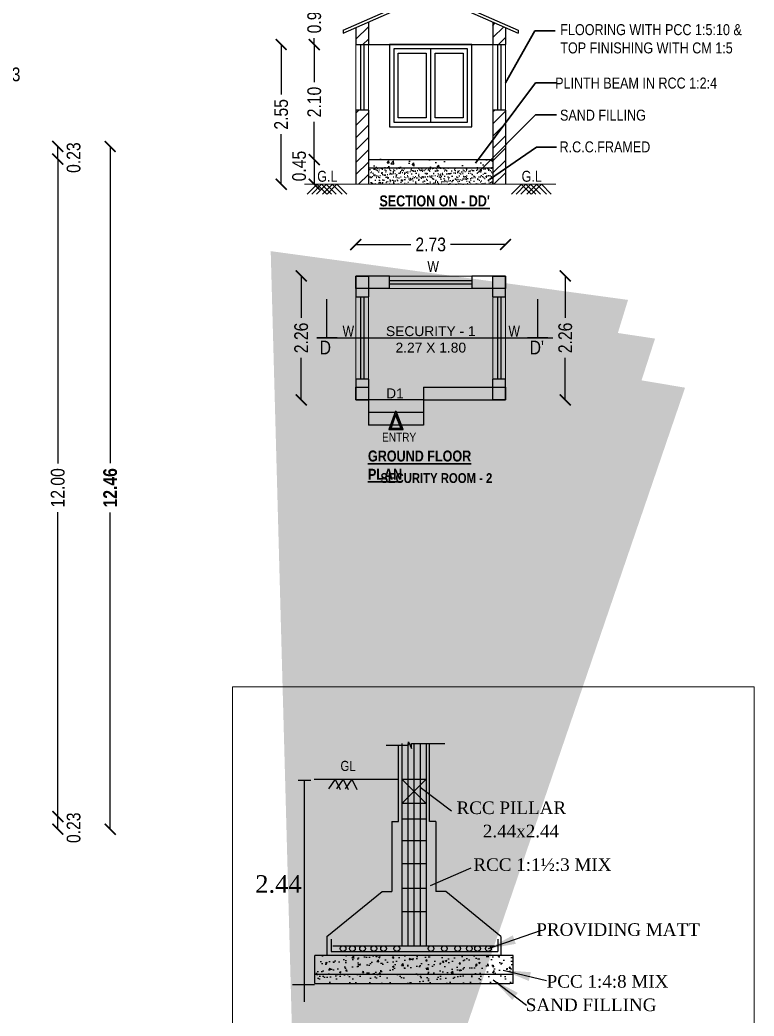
# Model space of a CAD drawing. Header units: metres. Extents: x -488 to 4759, y 38 to 2071.
# Drawn here: x 3030.14 to 3043.53, y 93.78 to 111.96 of the extents above; entities that cross this region are included whole.
import ezdxf
from ezdxf.lldxf.tags import DXFTag

# ---------------------------------------------------------------- set-up
doc = ezdxf.new("R2010")
doc.units = ezdxf.units.M
doc.header["$MEASUREMENT"] = 0
doc.linetypes.add('HIDDEN2', pattern=[0.1875, 0.125, -0.0625])
doc.layers.add('0 @ 1', color=7, linetype='Continuous')
doc.styles.add('1', font='times.ttf', dxfattribs={"height": 6})
doc.styles.add('2', font='swissc.ttf', dxfattribs={"height": 0.23})
doc.styles.add('CODE', font='swissc.ttf', dxfattribs={"height": 0.25})
doc.styles.add('sa1', font='', dxfattribs={"height": 72})
doc.styles.get("Standard").update_dxf_attribs({"font": 'arial.ttf', "height": 0.23})
doc.styles.add('SUBBU3', font='swissl.ttf', dxfattribs={"width": 0.8})
doc.styles.get('sa1').set_extended_font_data('Abadi MT Condensed Light')
tags = doc.linetypes.add('00$1$HIDDEN', pattern=[0.375, 0.25, -0.125]).pattern_tags.tags
tags[6:7] = [DXFTag(74, 4), DXFTag(75, 0), DXFTag(340, '0'), DXFTag(46, 1.0), DXFTag(50, 0.0), DXFTag(44, 0.0), DXFTag(45, 0.0)]
tags[4:5] = [DXFTag(74, 4), DXFTag(75, 0), DXFTag(340, '0'), DXFTag(46, 1.0), DXFTag(50, 0.0), DXFTag(44, 0.0), DXFTag(45, 0.0)]
doc.linetypes.add('ZIGZAG', pattern='A,0.0001,-0.2,[131,ltypeshp.shx,S=0.2,R=0,X=-0.2,Y=0],-0.4,[131,ltypeshp.shx,S=0.2,R=180,X=0.2,Y=0],-0.2', length=0.8001)
doc.dimstyles.new('OUTER', dxfattribs={"dimscale": 0, "dimtxt": 0.3, "dimasz": 0.18, "dimexe": 0.18, "dimexo": 0.0625, "dimgap": 0.09, "dimtad": 0, "dimzin": 0, "dimdsep": 46, "dimtxsty": 'CODE', "dimcen": 0.09, "dimse1": 1, "dimse2": 1, "dimclrd": 8, "dimclrt": 1, "dimadec": 0, "dimazin": 0, "dimtfac": 1, "dimtofl": 0, "dimtmove": 0, "dimatfit": 3, "dimfxl": 0, "dimtolj": 1, "dimtzin": 0, "dimarcsym": 0})
doc.dimstyles.get("Standard").update_dxf_attribs({"dimtxt": 1, "dimasz": 0.18, "dimexe": 0.18, "dimexo": 0.0625, "dimgap": 0.09, "dimtad": 0, "dimtih": 1, "dimtoh": 1, "dimdec": 4, "dimzin": 0, "dimdsep": 46, "dimtxsty": 'Standard', "dimcen": 0.09, "dimadec": 0, "dimazin": 0, "dimtfac": 1, "dimtdec": 4, "dimtofl": 0, "dimtmove": 0, "dimatfit": 3, "dimfxl": 0, "dimtolj": 1, "dimtzin": 0, "dimarcsym": 0})

# ---------------------------------------------------------------- blocks, each defined once
blk = doc.blocks.new('_ArchTick')
at = {"const_width": 0.15}
blk.add_lwpolyline([(-0.5, -0.5), (0.5, 0.5)], dxfattribs=at)
blk = doc.blocks.new('*D303')
at = {"color": 0, "lineweight": -2}
for p, q in [((3036.267, 107.862), (3037.268, 107.862)), ((3038.997, 107.862), (3037.996, 107.862))]:
    blk.add_line(p, q, dxfattribs=at)
at = {"layer": 'Defpoints', "color": 0, "lineweight": -2}
for p in [(3038.997, 107.862), (3036.267, 107.288), (3038.997, 107.288)]:
    blk.add_point(p, dxfattribs=at)
at = {"color": 0, "lineweight": -2, "xscale": 0.2, "yscale": 0.2, "zscale": 0.2, "rotation": 180}
blk.add_blockref('_ArchTick', (3036.267, 107.862), dxfattribs=at)
at = {"color": 0, "lineweight": -2, "xscale": 0.2, "yscale": 0.2, "zscale": 0.2}
blk.add_blockref('_ArchTick', (3038.997, 107.862), dxfattribs=at)
at = {"color": 0, "lineweight": -2, "insert": (3037.632, 107.862), "char_height": 0.25, "attachment_point": 5, "style": 'CODE'}
blk.add_mtext('\\A1;2.73', dxfattribs=at)
blk = doc.blocks.new('*D302')
at = {"color": 0, "lineweight": -2}
for p, q in [((3040.087, 107.288), (3040.087, 106.523)), ((3040.087, 105.028), (3040.087, 105.792))]:
    blk.add_line(p, q, dxfattribs=at)
at = {"layer": 'Defpoints', "color": 0, "lineweight": -2}
for p in [(3038.997, 107.288), (3038.997, 105.028), (3040.087, 105.028)]:
    blk.add_point(p, dxfattribs=at)
at = {"color": 0, "lineweight": -2, "xscale": 0.2, "yscale": 0.2, "zscale": 0.2}
for p, rotation in [((3040.087, 107.288), 90), ((3040.087, 105.028), 270)]:
    blk.add_blockref('_ArchTick', p, dxfattribs=dict(at, rotation=rotation))
at = {"color": 0, "lineweight": -2, "insert": (3040.087, 106.158), "char_height": 0.25, "attachment_point": 5, "rotation": 90, "style": 'CODE'}
blk.add_mtext('\\A1;2.26', dxfattribs=at)
blk = doc.blocks.new('*D301')
at = {"color": 0, "lineweight": -2}
for p, q in [((3035.272, 107.288), (3035.272, 106.523)), ((3035.272, 105.028), (3035.272, 105.792))]:
    blk.add_line(p, q, dxfattribs=at)
at = {"layer": 'Defpoints', "color": 0, "lineweight": -2}
for p in [(3036.267, 107.288), (3035.272, 105.028), (3036.267, 105.028)]:
    blk.add_point(p, dxfattribs=at)
at = {"color": 0, "lineweight": -2, "xscale": 0.2, "yscale": 0.2, "zscale": 0.2}
for p, rotation in [((3035.272, 107.288), 90), ((3035.272, 105.028), 270)]:
    blk.add_blockref('_ArchTick', p, dxfattribs=dict(at, rotation=rotation))
at = {"color": 0, "lineweight": -2, "insert": (3035.272, 106.158), "char_height": 0.25, "attachment_point": 5, "rotation": 90, "style": 'CODE'}
blk.add_mtext('\\A1;2.26', dxfattribs=at)
blk = doc.blocks.new('*D300')
at = {"color": 0, "lineweight": -2}
for p, q in [((3035.51, 112.478), (3035.51, 112.361)), ((3035.51, 111.513), (3035.51, 111.63))]:
    blk.add_line(p, q, dxfattribs=at)
at = {"layer": 'Defpoints', "color": 0, "lineweight": -2}
for p in [(3037.632, 112.478), (3035.51, 111.513), (3037.632, 111.513)]:
    blk.add_point(p, dxfattribs=at)
at = {"color": 0, "lineweight": -2, "xscale": 0.2, "yscale": 0.2, "zscale": 0.2}
for p, rotation in [((3035.51, 112.478), 90), ((3035.51, 111.513), 270)]:
    blk.add_blockref('_ArchTick', p, dxfattribs=dict(at, rotation=rotation))
at = {"color": 0, "lineweight": -2, "insert": (3035.51, 111.995), "char_height": 0.25, "attachment_point": 5, "rotation": 90, "style": 'CODE'}
blk.add_mtext('\\A1;0.96', dxfattribs=at)
blk = doc.blocks.new('*D299')
at = {"color": 0, "lineweight": -2}
for p, q in [((3035.51, 111.513), (3035.51, 110.827)), ((3035.51, 109.413), (3035.51, 110.099))]:
    blk.add_line(p, q, dxfattribs=at)
at = {"layer": 'Defpoints', "color": 0, "lineweight": -2}
for p in [(3037.632, 111.513), (3035.51, 109.413), (3036.497, 109.413)]:
    blk.add_point(p, dxfattribs=at)
at = {"color": 0, "lineweight": -2, "xscale": 0.2, "yscale": 0.2, "zscale": 0.2}
for p, rotation in [((3035.51, 111.513), 90), ((3035.51, 109.413), 270)]:
    blk.add_blockref('_ArchTick', p, dxfattribs=dict(at, rotation=rotation))
at = {"color": 0, "lineweight": -2, "insert": (3035.51, 110.463), "char_height": 0.25, "attachment_point": 5, "rotation": 90, "style": 'CODE'}
blk.add_mtext('\\A1;2.10', dxfattribs=at)
blk = doc.blocks.new('*D298')
at = {"color": 0, "lineweight": -2}
blk.add_line((3035.51, 109.413), (3035.51, 108.963), dxfattribs=at)
at = {"layer": 'Defpoints', "color": 0, "lineweight": -2}
for p in [(3036.497, 109.413), (3035.51, 108.963), (3036.497, 108.963)]:
    blk.add_point(p, dxfattribs=at)
at = {"color": 0, "lineweight": -2, "xscale": 0.2, "yscale": 0.2, "zscale": 0.2}
for p, rotation in [((3035.51, 109.413), 90), ((3035.51, 108.963), 270)]:
    blk.add_blockref('_ArchTick', p, dxfattribs=dict(at, rotation=rotation))
at = {"color": 0, "lineweight": -2, "insert": (3035.234, 109.294), "char_height": 0.25, "attachment_point": 5, "rotation": 90, "style": 'CODE'}
blk.add_mtext('\\A1;0.45', dxfattribs=at)
blk = doc.blocks.new('*D297')
at = {"color": 0, "lineweight": -2}
for p, q in [((3034.906, 111.513), (3034.906, 110.601)), ((3034.906, 108.963), (3034.906, 109.875))]:
    blk.add_line(p, q, dxfattribs=at)
at = {"layer": 'Defpoints', "color": 0, "lineweight": -2}
for p in [(3037.632, 111.513), (3034.906, 108.963), (3037.624, 108.963)]:
    blk.add_point(p, dxfattribs=at)
at = {"color": 0, "lineweight": -2, "xscale": 0.2, "yscale": 0.2, "zscale": 0.2}
for p, rotation in [((3034.906, 111.513), 90), ((3034.906, 108.963), 270)]:
    blk.add_blockref('_ArchTick', p, dxfattribs=dict(at, rotation=rotation))
at = {"color": 0, "lineweight": -2, "insert": (3034.906, 110.238), "char_height": 0.25, "attachment_point": 5, "rotation": 90, "style": 'CODE'}
blk.add_mtext('\\A1;2.55', dxfattribs=at)
blk = doc.blocks.new('*D264')
at = {"color": 0, "lineweight": -2}
blk.add_line((3030.833, 109.422), (3030.833, 109.652), dxfattribs=at)
at = {"layer": 'Defpoints', "color": 0, "lineweight": -2}
for p in [(3029.487, 109.652), (3030.833, 109.652), (3029.493, 109.422)]:
    blk.add_point(p, dxfattribs=at)
at = {"color": 0, "lineweight": -2, "xscale": 0.2, "yscale": 0.2, "zscale": 0.2}
for p, rotation in [((3030.833, 109.652), 90), ((3030.833, 109.422), 270)]:
    blk.add_blockref('_ArchTick', p, dxfattribs=dict(at, rotation=rotation))
at = {"color": 0, "lineweight": -2, "insert": (3031.122, 109.448), "char_height": 0.25, "attachment_point": 5, "rotation": 90, "style": 'CODE'}
blk.add_mtext('\\A1;0.23', dxfattribs=at)
blk = doc.blocks.new('*D263')
at = {"color": 0, "lineweight": -2}
blk.add_line((3030.833, 97.192), (3030.833, 97.422), dxfattribs=at)
at = {"layer": 'Defpoints', "color": 0, "lineweight": -2}
for p in [(3029.487, 97.422), (3030.833, 97.422), (3029.493, 97.192)]:
    blk.add_point(p, dxfattribs=at)
at = {"color": 0, "lineweight": -2, "xscale": 0.2, "yscale": 0.2, "zscale": 0.2}
for p, rotation in [((3030.833, 97.422), 90), ((3030.833, 97.192), 270)]:
    blk.add_blockref('_ArchTick', p, dxfattribs=dict(at, rotation=rotation))
at = {"color": 0, "lineweight": -2, "insert": (3031.122, 97.218), "char_height": 0.25, "attachment_point": 5, "rotation": 90, "style": 'CODE'}
blk.add_mtext('\\A1;0.23', dxfattribs=at)
blk = doc.blocks.new('*D262')
at = {"color": 0, "lineweight": -2}
for p, q in [((3031.789, 109.652), (3031.789, 103.871)), ((3031.789, 97.192), (3031.789, 102.972))]:
    blk.add_line(p, q, dxfattribs=at)
at = {"layer": 'Defpoints', "color": 0, "lineweight": -2}
for p in [(3029.898, 109.652), (3031.789, 109.652), (3029.898, 97.192)]:
    blk.add_point(p, dxfattribs=at)
at = {"color": 0, "lineweight": -2, "xscale": 0.2, "yscale": 0.2, "zscale": 0.2}
for p, rotation in [((3031.789, 109.652), 90), ((3031.789, 97.192), 270)]:
    blk.add_blockref('_ArchTick', p, dxfattribs=dict(at, rotation=rotation))
at = {"color": 0, "lineweight": -2, "insert": (3031.789, 103.422), "char_height": 0.25, "attachment_point": 5, "rotation": 90, "style": 'CODE'}
blk.add_mtext('\\A1;{\\fSwis721 Cn BT|b1|i0|c0|p34;12.46}', dxfattribs=at)
blk = doc.blocks.new('*D252')
at = {"color": 0, "lineweight": -2}
blk.add_line((3029.668, 110.671), (3029.898, 110.671), dxfattribs=at)
at = {"layer": 'Defpoints', "color": 0, "lineweight": -2}
for p in [(3029.898, 110.671), (3029.668, 108.807), (3029.898, 108.787)]:
    blk.add_point(p, dxfattribs=at)
at = {"color": 0, "lineweight": -2, "xscale": 0.2, "yscale": 0.2, "zscale": 0.2, "rotation": 180}
blk.add_blockref('_ArchTick', (3029.668, 110.671), dxfattribs=at)
at = {"color": 0, "lineweight": -2, "xscale": 0.2, "yscale": 0.2, "zscale": 0.2}
blk.add_blockref('_ArchTick', (3029.898, 110.671), dxfattribs=at)
at = {"color": 0, "lineweight": -2, "insert": (3029.873, 110.966), "char_height": 0.25, "attachment_point": 5, "style": 'CODE'}
blk.add_mtext('\\A1;0.23', dxfattribs=at)
blk = doc.blocks.new('*D237')
at = {"color": 0, "lineweight": -2}
for p, q in [((3030.833, 109.422), (3030.833, 103.864)), ((3030.833, 97.422), (3030.833, 102.979))]:
    blk.add_line(p, q, dxfattribs=at)
at = {"layer": 'Defpoints', "color": 0, "lineweight": -2}
for p in [(3030.833, 109.422), (3030.833, 97.422), (3030.833, 97.422)]:
    blk.add_point(p, dxfattribs=at)
at = {"color": 0, "lineweight": -2, "xscale": 0.2, "yscale": 0.2, "zscale": 0.2}
for p, rotation in [((3030.833, 109.422), 90), ((3030.833, 97.422), 270)]:
    blk.add_blockref('_ArchTick', p, dxfattribs=dict(at, rotation=rotation))
at = {"color": 0, "lineweight": -2, "insert": (3030.833, 103.422), "char_height": 0.25, "attachment_point": 5, "rotation": 90, "style": 'CODE'}
blk.add_mtext('\\A1;12.00', dxfattribs=at)

msp = doc.modelspace()

# ---------------------------------------------------------------- hatches: boundary and pattern name
at = {"lineweight": -2}
h = msp.add_hatch(dxfattribs=at)
h.set_pattern_fill('ANSI31', color=256, scale=0.05)
h.set_pattern_definition([(45, (2961.42338, 117.36163), (-0.1122532, 0.1122532), [])])
h.paths.add_polyline_path([(3036.26692, 110.32314), (3036.49692, 110.32314), (3036.49692, 108.96314), (3036.26692, 108.96314)])
h.paths.add_polyline_path([(3038.76692, 110.32314), (3038.99692, 110.32314), (3038.99692, 108.96314), (3038.76692, 108.96314)])
h.paths.add_polyline_path([(3036.26692, 111.82314), (3036.49692, 111.92424), (3036.49692, 111.51314), (3036.26692, 111.51314)])
h.paths.add_polyline_path([(3038.76692, 111.51314), (3038.99692, 111.51314), (3038.99692, 111.82314), (3038.76692, 111.92424)])
h = msp.add_hatch(dxfattribs=at)
h.set_pattern_fill('AR-CONC', color=256, scale=0.0025)
h.set_pattern_definition([(50, (2961.42338, 117.36163), (0.4554617, -0.0398477), [0.047625, -0.523875]), (355, (2961.4234, 117.36163), (-0.0881086, 0.477642), [0.0381, -0.4191015]), (100.45144, (2961.46133, 117.3583), (0.367353, 0.4377944), [0.040475, -0.4452256]), (46.1842, (2961.4234, 117.48863), (0.6776976, -0.105106), [0.0714375, -0.7858125]), (96.6356, (2961.47985, 117.4799), (0.5935103, 0.6185653), [0.0607126, -0.667839]), (351.1842, (2961.4234, 117.4886), (0.5935103, 0.618565), [0.05715, -0.6286493]), (21, (2961.48688, 117.45688), (0.379036, -0.255663), [0.047625, -0.523875]), (326, (2961.4869, 117.4569), (0.154505, 0.46047), [0.0381, -0.4191]), (71.45144, (2961.51846, 117.43557), (0.533541, 0.204807), [0.040475, -0.4452248]), (37.5, (2961.42338, 117.36163), (0.0077215, 0.2113876), [0, -0.41402, 0, -0.42545, 0, -0.4206875]), (7.5, (2961.42338, 117.36163), (0.16704916, 0.25045144), [0, -0.24257, 0, -0.404495, 0, -0.1603375]), (327.5, (2961.28177, 117.36163), (0.3389765, -0.01432186), [0, -0.15875, 0, -0.4953, 0, -0.657225]), (317.5, (2961.21827, 117.36163), (0.370323, 0.0635662), [0, -0.206375, 0, -0.32893, 0, -0.466725])])
h.paths.add_polyline_path([(3036.49692, 109.42314), (3038.76692, 109.42314), (3038.76692, 109.27314), (3036.49692, 109.27314)])
h = msp.add_hatch()
h.set_pattern_fill('AR-SAND', color=256, scale=0.002)
h.set_pattern_definition([(37.5, (2961.42338, 117.36163), (-0.00320006, 0.09788265), [0, -0.077216, 0, -0.08636, 0, -0.08255]), (7.5, (2961.42338, 117.36163), (0.08990466, 0.14336502), [0, -0.041656, 0, -0.069596, 0, -0.02667]), (327.5, (2961.36089, 117.36163), (0.15819847, 0.00028744), [0, -0.0254, 0, -0.09144, 0, -0.11938]), (317.5, (2961.3609, 117.36163), (0.1527113, 0.04458586), [0, -0.0127, 0, -0.059944, 0, -0.06858])])
h.paths.add_polyline_path([(3036.49692, 109.27314), (3038.76692, 109.27314), (3038.76692, 108.96314), (3036.49692, 108.96314)])
h = msp.add_hatch(color=256, dxfattribs=at)
h.dxf.hatch_style = 1
h.paths.add_polyline_path([(3036.49692, 107.28781), (3036.26692, 107.28781), (3036.26692, 107.05781), (3036.49692, 107.05781)])
h = msp.add_hatch(color=256, dxfattribs=at)
h.dxf.hatch_style = 1
h.paths.add_polyline_path([(3038.99692, 107.28781), (3038.76692, 107.28781), (3038.76692, 107.05781), (3038.99692, 107.05781)])
h = msp.add_hatch(color=256, dxfattribs=at)
h.dxf.hatch_style = 1
h.paths.add_polyline_path([(3036.49692, 105.25781), (3036.26692, 105.25781), (3036.26692, 105.02781), (3036.49692, 105.02781)])
h = msp.add_hatch(color=256, dxfattribs=at)
h.dxf.hatch_style = 1
h.paths.add_polyline_path([(3038.99692, 105.25781), (3038.76692, 105.25781), (3038.76692, 105.02781), (3038.99692, 105.02781)])
at = {"linetype": 'ByBlock'}
h = msp.add_hatch(dxfattribs=at)
h.set_pattern_fill('AR-CONC', color=256, scale=0.001667, style=0)
h.set_pattern_definition([(50, (2948.68424, 72.79924), (0.3036625, -0.026567), [0.0317522, -0.3492746]), (355, (2948.68424, 72.79924), (-0.0587422, 0.3184502), [0.0254018, -0.2794197]), (100.451, (2948.70955, 72.79703), (0.2449214, 0.2918817), [0.0269852, -0.2968376]), (46.1842, (2948.68424, 72.8839), (0.4518303, -0.0700755), [0.0476284, -0.523912]), (96.6356, (2948.7219, 72.87807), (0.3957016, 0.412405), [0.0404779, -0.4452564]), (351.184, (2948.68424, 72.8839), (0.3957022, 0.4124043), [0.0381027, -0.4191295]), (21, (2948.72658, 72.86275), (0.2527093, -0.17045455), [0.0317522, -0.3492746]), (326, (2948.72658, 72.86275), (0.1030106, 0.3070016), [0.0254018, -0.2794197]), (71.4514, (2948.74764, 72.84854), (0.3557192, 0.1365477), [0.0269852, -0.2968376]), (37.5, (2948.68424, 72.79924), (0.00514804, 0.140935), [0, -0.2760328, 0, -0.28365333, 0, -0.2804781]), (7.5, (2948.68424, 72.79924), (0.11137396, 0.1669794), [0, -0.16172473, 0, -0.26968234, 0, -0.1068992]), (327.5, (2948.58983, 72.79924), (0.22600026, -0.00954858), [0, -0.1058408, 0, -0.33022328, 0, -0.4381809]), (317.5, (2948.5475, 72.79924), (0.24689937, 0.04238047), [0, -0.13759303, 0, -0.21930213, 0, -0.31117194])])
h.paths.add_polyline_path([(3039.11539, 94.54203), (3039.11539, 94.88479), (3039.10536, 94.88479), (3035.51814, 94.88479), (3035.51814, 94.54203)])
h = msp.add_hatch(dxfattribs=at)
h.set_pattern_fill('AR-SAND', color=256, scale=0.00463, style=0)
h.set_pattern_definition([(37.5, (3036.25052, 103.08434), (-0.007408, 0.226596), [0, -0.1787533, 0, -0.1999215, 0, -0.1911014]), (7.5, (3036.25052, 103.08434), (0.208127, 0.331887), [0, -0.0964327, 0, -0.1611132, 0, -0.0617405]), (327.5, (3036.10588, 103.08434), (0.366226, 0.0006654), [0, -0.0588004, 0, -0.2116816, 0, -0.276362]), (317.5, (3036.10588, 103.08434), (0.353523, 0.103215), [0, -0.0294002, 0, -0.138769, 0, -0.1587612])])
h.paths.add_polyline_path([(3039.07492, 94.37535), (3039.13585, 94.37741), (3039.13585, 94.54203), (3035.51814, 94.54203), (3035.51814, 94.37535)])

# ---------------------------------------------------------------- linework, layer by layer
for p, q in [((3036.03692, 111.77666), (3037.63192, 112.47776)), ((3036.03692, 111.72204), (3037.63192, 112.42314)), ((3037.63192, 112.47776), (3039.22692, 111.77666)), ((3037.63192, 112.42314), (3039.22692, 111.72204)), ((3036.26692, 111.82314), (3036.26692, 111.51314)), ((3036.49692, 111.92424), (3036.49692, 111.51314)), ((3038.76692, 111.92424), (3038.76692, 111.51314)), ((3038.99692, 111.82314), (3038.99692, 111.51314)), ((3036.03692, 111.77666), (3036.03692, 111.72204)), ((3039.22692, 111.77666), (3039.22692, 111.72204)), ((3036.26692, 111.51314), (3036.49692, 111.51314)), ((3036.35192, 111.51314), (3036.35192, 110.31314)), ((3036.41192, 111.51314), (3036.41192, 110.31314)), ((3038.76692, 111.51314), (3038.99692, 111.51314)), ((3038.85192, 111.51314), (3038.85192, 110.31314)), ((3038.91192, 111.51314), (3038.91192, 110.31314)), ((3037.63192, 111.43314), (3037.63192, 110.09314)), ((3036.26692, 110.31314), (3036.26692, 108.96314)), ((3036.49692, 110.31314), (3036.26692, 110.31314)), ((3036.49692, 110.31314), (3036.49692, 108.96314)), ((3038.76692, 110.31314), (3038.76692, 108.96314)), ((3038.99692, 110.31314), (3038.76692, 110.31314)), ((3038.99692, 110.31314), (3038.99692, 108.96314)), ((3036.88192, 107.05781), (3036.88192, 107.28781)), ((3038.38192, 107.28781), (3038.38192, 107.05781)), ((3036.88192, 107.20281), (3038.38192, 107.20281)), ((3036.88192, 107.14281), (3038.38192, 107.14281)), ((3036.26692, 106.90781), (3036.49692, 106.90781)), ((3036.35192, 106.90781), (3036.35192, 105.40781)), ((3036.41192, 106.90781), (3036.41192, 105.40781)), ((3036.88192, 107.05781), (3036.49692, 107.05781)), ((3036.49692, 107.05781), (3036.49692, 106.90781)), ((3038.76692, 107.05781), (3038.38192, 107.05781)), ((3038.76692, 106.90781), (3038.76692, 107.05781)), ((3038.76692, 106.90781), (3038.99692, 106.90781)), ((3038.85192, 106.90781), (3038.85192, 105.40781)), ((3038.91192, 106.90781), (3038.91192, 105.40781)), ((3036.49692, 105.40781), (3036.26692, 105.40781)), ((3036.49692, 105.40781), (3036.49692, 105.02781)), ((3038.76692, 105.25781), (3038.76692, 105.40781)), ((3038.99692, 105.40781), (3038.76692, 105.40781)), ((3037.49913, 105.25781), (3037.49913, 105.02781)), ((3037.49913, 105.25781), (3038.76692, 105.25781))]:
    msp.add_line(p, q)
at = {"lineweight": 30}
for p, q in [((3039.53185, 111.76433), (3038.99692, 110.81044)), ((3039.54574, 110.81096), (3038.45129, 109.34522)), ((3039.54574, 110.22743), (3038.49743, 109.17574)), ((3039.56045, 109.64019), (3038.70346, 109.05069)), ((3035.92692, 106.15781), (3035.55378, 106.15781)), ((3039.77015, 106.15781), (3039.39701, 106.15781))]:
    msp.add_line(p, q, dxfattribs=at)
at = {"lineweight": 30, "ltscale": 1.5}
for p, q in [((3039.53185, 111.76433), (3039.90111, 111.76433)), ((3039.54574, 110.81096), (3039.92461, 110.81096)), ((3039.54574, 110.22743), (3039.92461, 110.22743)), ((3039.56045, 109.64019), (3039.92461, 109.64019))]:
    msp.add_line(p, q, dxfattribs=at)
at = {"lineweight": 13}
for p, q in [((3036.26692, 111.51314), (3036.26692, 110.31314)), ((3036.49692, 111.51314), (3036.49692, 110.31314)), ((3038.76692, 111.51314), (3038.76692, 110.31314)), ((3038.99692, 111.51314), (3038.99692, 110.31314)), ((3036.88192, 107.28781), (3038.38192, 107.28781)), ((3036.26692, 106.90781), (3036.26692, 105.40781)), ((3036.49692, 106.90781), (3036.49692, 105.40781)), ((3036.88192, 107.05781), (3038.38192, 107.05781)), ((3038.76692, 106.90781), (3038.76692, 105.40781)), ((3038.99692, 106.90781), (3038.99692, 105.40781))]:
    msp.add_line(p, q, dxfattribs=at)
at = {"lineweight": -2}
for p, q in [((3036.49692, 111.51314), (3038.76692, 111.51314)), ((3036.49692, 109.41314), (3038.76692, 109.41314)), ((3036.49692, 109.26314), (3038.76692, 109.26314)), ((3037.49913, 105.02781), (3036.49692, 105.02781)), ((3036.49692, 105.02781), (3036.49692, 104.56781)), ((3037.49913, 105.02781), (3037.49913, 104.56781)), ((3037.49913, 104.79781), (3036.49692, 104.79781)), ((3037.49913, 104.56781), (3036.49692, 104.56781))]:
    msp.add_line(p, q, dxfattribs=at)
at = {"lineweight": 9}
msp.add_line((3035.33258, 108.96314), (3039.91543, 108.96314), dxfattribs=at)
at = {"lineweight": 30, "ltscale": 0.8}
for p, q in [((3035.56041, 108.96314), (3035.38134, 108.78331)), ((3035.64373, 108.96314), (3035.46465, 108.78331)), ((3035.73051, 108.96314), (3035.55144, 108.78331)), ((3035.55694, 108.96314), (3035.73602, 108.78331)), ((3035.64373, 108.96314), (3035.8228, 108.78331)), ((3035.84065, 108.96314), (3035.66157, 108.78331)), ((3035.72704, 108.96314), (3035.90612, 108.78331)), ((3035.92396, 108.96314), (3035.74489, 108.78331)), ((3035.83718, 108.96314), (3036.01625, 108.78331)), ((3035.92396, 108.96314), (3036.10304, 108.78331)), ((3039.28683, 108.96314), (3039.10776, 108.78331)), ((3039.37015, 108.96314), (3039.19107, 108.78331)), ((3039.45693, 108.96314), (3039.27786, 108.78331)), ((3039.28336, 108.96314), (3039.46244, 108.78331)), ((3039.37015, 108.96314), (3039.54922, 108.78331)), ((3039.56707, 108.96314), (3039.38799, 108.78331)), ((3039.45346, 108.96314), (3039.63254, 108.78331)), ((3039.65038, 108.96314), (3039.47131, 108.78331)), ((3039.5636, 108.96314), (3039.74267, 108.78331)), ((3039.65038, 108.96314), (3039.82946, 108.78331))]:
    msp.add_line(p, q, dxfattribs=at)
at = {"linetype": '00$1$HIDDEN', "lineweight": -2, "ltscale": 1.5}
msp.add_line((3035.55818, 106.15781), (3039.8589, 106.15781), dxfattribs=at)
at = {"linetype": 'ByBlock'}
for p, q in [((3036.82206, 98.72443), (3037.22979, 98.72443)), ((3037.04547, 97.33008), (3037.04547, 98.72443)), ((3037.10476, 98.75658), (3037.10476, 95.06449)), ((3037.21588, 98.75658), (3037.21588, 95.06449)), ((3037.22979, 98.78511), (3037.28282, 98.66635)), ((3037.22979, 98.72443), (3037.22979, 98.78511)), ((3037.28282, 98.75658), (3037.88787, 98.75658)), ((3037.28282, 98.66635), (3037.28282, 98.75658)), ((3037.32699, 98.75658), (3037.32699, 95.06449)), ((3037.43811, 98.75658), (3037.43811, 95.06449)), ((3037.54923, 98.75658), (3037.54923, 95.06449)), ((3037.60852, 97.33008), (3037.60852, 98.75658)), ((3035.44455, 98.08196), (3035.21672, 98.08196)), ((3035.33063, 94.03858), (3035.33063, 98.08196)), ((3035.508, 98.10758), (3037.02576, 98.10758)), ((3035.89006, 98.10758), (3035.76823, 97.92611)), ((3035.89006, 98.10758), (3035.98143, 97.91596)), ((3036.03774, 98.10758), (3035.91591, 97.92611)), ((3036.03774, 98.10758), (3036.12911, 97.91596)), ((3036.19465, 98.10758), (3036.07282, 97.92611)), ((3036.19465, 98.10758), (3036.28603, 97.91596)), ((3037.10476, 98.10758), (3037.54923, 97.66344)), ((3037.10476, 97.66344), (3037.54923, 98.10758)), ((3037.54923, 97.66344), (3037.10476, 97.66344)), ((3036.92585, 97.33008), (3036.92585, 96.05352)), ((3036.92585, 97.33008), (3037.04547, 97.33008)), ((3037.10476, 97.38143), (3037.54923, 97.38143)), ((3037.72814, 97.33008), (3037.60852, 97.33008)), ((3037.72814, 97.33008), (3037.72814, 96.05352)), ((3037.10476, 96.98774), (3037.54923, 96.98774)), ((3037.10476, 96.56573), (3037.54923, 96.56573)), ((3035.74038, 95.23422), (3036.74516, 96.05352)), ((3036.74516, 96.05352), (3036.92585, 96.05352)), ((3037.10476, 96.11691), (3037.54923, 96.11691)), ((3037.90883, 96.05352), (3037.72814, 96.05352)), ((3038.91361, 95.23422), (3037.90883, 96.05352)), ((3037.11277, 95.69273), (3037.54122, 95.69273)), ((3035.74038, 95.23422), (3035.74038, 94.88479)), ((3035.81967, 95.18322), (3035.81967, 94.9605)), ((3038.85959, 95.18322), (3038.85959, 94.9605)), ((3038.91361, 95.23422), (3038.91361, 94.88479)), ((3035.81967, 94.9605), (3038.85959, 94.9605)), ((3035.85032, 95.06449), (3038.79602, 95.06449)), ((3039.13585, 94.88479), (3035.51814, 94.88479)), ((3035.51814, 94.37535), (3035.51814, 94.88479)), ((3039.13585, 94.37741), (3039.13585, 94.88479)), ((3039.13585, 94.54203), (3035.51814, 94.54203)), ((3035.51814, 94.37535), (3039.07492, 94.37535)), ((3039.13585, 94.37741), (3039.07492, 94.37535)), ((3035.51121, 94.34972), (3035.11426, 94.34972))]:
    msp.add_line(p, q, dxfattribs=at)
for points in [[(3038.38192, 111.51314), (3036.88192, 111.51314), (3036.88192, 110.01314), (3038.38192, 110.01314)], [(3038.30192, 111.43314), (3036.96192, 111.43314), (3036.96192, 110.09314), (3038.30192, 110.09314)], [(3037.04192, 111.35314), (3037.55192, 111.35314), (3037.55192, 110.17314), (3037.04192, 110.17314)], [(3037.71192, 111.35314), (3038.22192, 111.35314), (3038.22192, 110.17314), (3037.71192, 110.17314)]]:
    msp.add_lwpolyline(points, close=True)
for points in [[(3036.88192, 107.28781), (3036.26692, 107.28781), (3036.26692, 106.90781)], [(3038.99692, 106.90781), (3038.99692, 107.28781), (3038.38192, 107.28781)], [(3036.26692, 105.40781), (3036.26692, 105.02781), (3036.49692, 105.02781)], [(3037.49913, 105.02781), (3038.99692, 105.02781), (3038.99692, 105.40781)]]:
    msp.add_lwpolyline(points)
at = {"lineweight": -2}
for points in [[(3036.26692, 107.28781), (3036.49692, 107.28781), (3036.49692, 107.05781), (3036.26692, 107.05781), (3036.26692, 107.28781)], [(3038.76692, 107.28781), (3038.99692, 107.28781), (3038.99692, 107.05781), (3038.76692, 107.05781), (3038.76692, 107.28781)], [(3036.26692, 105.25781), (3036.49692, 105.25781), (3036.49692, 105.02781), (3036.26692, 105.02781), (3036.26692, 105.25781)], [(3038.76692, 105.25781), (3038.99692, 105.25781), (3038.99692, 105.02781), (3038.76692, 105.02781), (3038.76692, 105.25781)]]:
    msp.add_lwpolyline(points, close=True, dxfattribs=at)
at = {"lineweight": 30}
for points in [[(3036.99576, 104.82006), (3036.99576, 104.82006), (3036.87239, 104.48355), (3037.12466, 104.48355)], [(3036.99361, 104.76009), (3036.90625, 104.50755), (3037.09269, 104.50755)]]:
    msp.add_lwpolyline(points, close=True, dxfattribs=at)
at = {"linetype": 'ZIGZAG', "lineweight": 18, "ltscale": 0.4}
msp.add_lwpolyline([(3034.0168, 99.78896), (3043.52886, 99.78896), (3043.52886, 91.43264), (3034.0168, 91.43264)], close=True, dxfattribs=at)
at = {"linetype": 'ByBlock'}
msp.add_lwpolyline([(3037.10476, 98.10758), (3037.54923, 98.10758)], dxfattribs=at)
for centre in [(3036.03434, 95.0125), (3036.20477, 95.0125), (3036.38989, 95.0125), (3036.59623, 95.0125), (3036.77255, 95.0125), (3037.0153, 95.0125), (3037.63869, 95.0125), (3037.88144, 95.0125), (3038.12419, 95.0125), (3038.33681, 95.0125), (3038.48655, 95.0125), (3038.68447, 95.0125)]:
    msp.add_circle(centre, 0.05199, dxfattribs=at)

# ---------------------------------------------------------------- texts
at = {"lineweight": -2, "style": '2'}
msp.add_text('ENTRY', height=0.16, dxfattribs=at).set_placement((3036.74564, 104.26635))
at = {"linetype": 'ByBlock', "width": 0.8}
msp.add_text('GL', height=0.185198, dxfattribs=at).set_placement((3035.98788, 98.25421))
at = {"style": '1'}
for s, height, p in [('RCC PILLAR', 0.23, (3038.10414, 97.46842)), ('2.44x2.44', 0.23, (3038.58365, 97.04316)), ('RCC 1:1½:3 MIX ', 0.23, (3038.41041, 96.43064)), ('2.44', 0.319405, (3034.43402, 96.03279)), ('PROVIDING MATT ', 0.23, (3039.55812, 95.24509)), ('PCC 1:4:8 MIX  ', 0.23, (3039.74744, 94.29997)), ('SAND FILLING', 0.23, (3039.36644, 93.87147))]:
    msp.add_text(s, height=height, dxfattribs=at).set_placement(p)
at = {"lineweight": 30, "style": '2'}
for s, width, insert, char_height, attachment_point in [('FLOORING WITH PCC 1:5:10 & \\PTOP FINISHING WITH CM 1:5', 7.9085714, (3039.99555, 111.884), 0.2, 1), ('{\\W8.77939;    }PLINTH BEAM IN RCC 1:2:4', 7.4684324, (3037.66456, 110.90878), 0.2, 1), ('{\\W5.576568; }SAND FILLING', 2.1704026, (3039.63557, 110.3234), 0.2, 1), ('R.C.C.FRAMED', 2.2806623, (3039.98283, 109.74434), 0.2, 1), ('D', 0.2088831, (3035.8144, 106.10844), 0.25, 3), ("D'", 0.2088831, (3039.69848, 106.10844), 0.25, 3)]:
    msp.add_mtext_dynamic_manual_height_columns(s, width=width, gutter_width=1.15, heights=[0], dxfattribs=dict(at, insert=insert, char_height=char_height, attachment_point=attachment_point))
at = {"lineweight": -2, "char_height": 0.2, "width": 0.3980792, "attachment_point": 1, "style": '2'}
for insert in [(3035.56347, 109.20797), (3039.28989, 109.20797)]:
    msp.add_mtext('G.L', dxfattribs=dict(at, insert=insert))
at = {"lineweight": 30, "attachment_point": 1, "style": '2'}
for s, insert, char_height, width in [("{\\fSwis721 Cn BT|b1|i0|c0|p34;\\LSECTION ON - DD'}", (3036.69739, 108.75843), 0.2, 2.3621299), ('{\\fSwis721 Cn BT|b1|i0|c0|p34;\\LGROUND FLOOR PLAN}', (3036.4884, 104.10269), 0.2, 2.3621299), ('{\\fSwis721 Cn BT|b1|i0|c0|p34;SECURITY ROOM - 2}', (3036.71677, 103.68991), 0.18, 2.0703034)]:
    msp.add_mtext(s, dxfattribs=dict(at, insert=insert, char_height=char_height, width=width))
at = {"char_height": 0.2, "width": 0.2619959, "attachment_point": 1, "style": 'SUBBU3'}
for insert in [(3037.57181, 107.56277), (3036.02508, 106.38333), (3039.0501, 106.38333)]:
    msp.add_mtext('W', dxfattribs=dict(at, insert=insert))
at = {"linetype": 'HIDDEN2', "lineweight": 9, "ltscale": 10, "char_height": 0.18, "attachment_point": 2, "style": 'sa1'}
for s, insert, width in [('{\\fArial|b0|i0|c0|p34;\\C256;SECURITY - 1 \\P2.27 X 1.80}', (3037.63454, 106.37116), 1.6186959), ('{\\fArial|b0|i0|c0|p34;\\C252;D1}', (3036.98127, 105.23618), 0.2770797)]:
    msp.add_mtext(s, dxfattribs=dict(at, insert=insert, width=width))

# ---------------------------------------------------------------- dimensions: what is measured, and where the dimension line sits
at = {"layer": '0 @ 1', "lineweight": -2}
for base, p1, p2, override, picture, middle in [((3035.5097, 111.51314), (3037.63192, 112.47776), (3037.63192, 111.51314), {"dimscale": 1, "dimtxt": 0.25, "dimasz": 0.2, "dimblk": 'ArchTick', "dimclrd": 0, "dimclrt": 0, "dimtix": 0, "dimtofl": 0, "dimtmove": 0, "dimatfit": 3, "dimfxl": 0.18}, '*D300', (3035.5097, 111.99545)), ((3034.90553, 108.96314), (3037.63192, 111.51314), (3037.624, 108.96314), {"dimscale": 1, "dimtxt": 0.25, "dimasz": 0.2, "dimblk": 'ArchTick', "dimclrd": 0, "dimclrt": 0, "dimtix": 0, "dimtofl": 0, "dimtmove": 0, "dimatfit": 3, "dimfxl": 0.18}, '*D297', (3034.90553, 110.23814)), ((3035.5097, 109.41314), (3037.63192, 111.51314), (3036.49692, 109.41314), {"dimscale": 1, "dimtxt": 0.25, "dimasz": 0.2, "dimblk": 'ArchTick', "dimclrd": 0, "dimclrt": 0, "dimtix": 0, "dimtofl": 0, "dimtmove": 1, "dimatfit": 3, "dimfxl": 0.18}, '*D299', (3035.5097, 110.46314)), ((3030.83291, 97.42159), (3030.83291, 109.42159), (3030.83291, 97.42159), {"dimscale": 1, "dimtxt": 0.25, "dimasz": 0.2, "dimblk": 'ArchTick', "dimclrd": 0, "dimclrt": 0, "dimtix": 0, "dimtofl": 0, "dimtmove": 0, "dimatfit": 3, "dimfxl": 10}, '*D237', (3030.83291, 103.42159)), ((3035.2722, 105.02781), (3036.26692, 107.28781), (3036.26692, 105.02781), {"dimscale": 1, "dimtxt": 0.25, "dimasz": 0.2, "dimblk": 'ArchTick', "dimclrd": 0, "dimclrt": 0, "dimtix": 0, "dimtofl": 0, "dimtmove": 0, "dimatfit": 3, "dimfxl": 0.18}, '*D301', (3035.2722, 106.15781)), ((3040.08657, 105.02781), (3038.99692, 107.28781), (3038.99692, 105.02781), {"dimscale": 1, "dimtxt": 0.25, "dimasz": 0.2, "dimblk": 'ArchTick', "dimclrd": 0, "dimclrt": 0, "dimtix": 0, "dimtofl": 0, "dimtmove": 0, "dimatfit": 3, "dimfxl": 0.18}, '*D302', (3040.08657, 106.15781))]:
    dim = msp.add_linear_dim(base=base, p1=p1, p2=p2, angle=90, dimstyle='OUTER', override=override, dxfattribs=at)
    dim.commit()
    dim.dimension.update_dxf_attribs({"geometry": picture, "text_midpoint": middle})
for base, p1, p2, angle, override, picture, middle in [((3029.89797, 110.67145), (3029.66797, 108.80691), (3029.89797, 108.78659), 180, {"dimscale": 1, "dimtxt": 0.25, "dimasz": 0.2, "dimblk": 'ArchTick', "dimclrd": 0, "dimclrt": 0, "dimtix": 0, "dimtofl": 0, "dimtmove": 1, "dimatfit": 3, "dimfxl": 10}, '*D252', (3029.87256, 110.96638)), ((3030.83291, 109.65159), (3029.49331, 109.42159), (3029.48689, 109.65159), 270, {"dimscale": 1, "dimtxt": 0.25, "dimasz": 0.2, "dimblk": 'ArchTick', "dimclrd": 0, "dimclrt": 0, "dimtix": 0, "dimtofl": 0, "dimtmove": 1, "dimatfit": 3, "dimfxl": 25.4}, '*D264', (3031.1225, 109.44837)), ((3035.5097, 108.96314), (3036.49692, 109.41314), (3036.49692, 108.96314), 90, {"dimscale": 1, "dimtxt": 0.25, "dimasz": 0.2, "dimblk": 'ArchTick', "dimclrd": 0, "dimclrt": 0, "dimtix": 0, "dimtofl": 0, "dimtmove": 1, "dimatfit": 3, "dimfxl": 0.18}, '*D298', (3035.23441, 109.29425)), ((3030.83291, 97.42159), (3029.49331, 97.19159), (3029.48689, 97.42159), 270, {"dimscale": 1, "dimtxt": 0.25, "dimasz": 0.2, "dimblk": 'ArchTick', "dimclrd": 0, "dimclrt": 0, "dimtix": 0, "dimtofl": 0, "dimtmove": 1, "dimatfit": 3, "dimfxl": 25.4}, '*D263', (3031.1225, 97.21837))]:
    dim = msp.add_linear_dim(base=base, p1=p1, p2=p2, angle=angle, dimstyle='OUTER', override=override, dxfattribs=at)
    dim.commit()
    dim.dimension.update_dxf_attribs({"geometry": picture, "text_midpoint": middle, "dimtype": 128})
dim = msp.add_linear_dim(base=(3031.78914, 109.65168), p1=(3029.89797, 97.19159), p2=(3029.89797, 109.65168), angle=270, text='{\\fSwis721 Cn BT|b1|i0|c0|p34;<>}', dimstyle='OUTER', override={"dimscale": 1, "dimtxt": 0.25, "dimasz": 0.2, "dimblk": 'ArchTick', "dimclrd": 0, "dimclrt": 0, "dimtix": 0, "dimtofl": 0, "dimtmove": 0, "dimatfit": 3, "dimfxl": 25.4}, dxfattribs=at)
dim.commit()
dim.dimension.update_dxf_attribs({"geometry": '*D262', "text_midpoint": (3031.78914, 103.42163)})
dim = msp.add_linear_dim(base=(3038.99692, 107.86155), p1=(3036.26692, 107.28781), p2=(3038.99692, 107.28781), dimstyle='OUTER', override={"dimscale": 1, "dimtxt": 0.25, "dimasz": 0.2, "dimblk": 'ArchTick', "dimclrd": 0, "dimclrt": 0, "dimtix": 0, "dimtofl": 0, "dimtmove": 0, "dimatfit": 3, "dimfxl": 0.18}, dxfattribs=at)
dim.commit()
dim.dimension.update_dxf_attribs({"geometry": '*D303', "text_midpoint": (3037.63192, 107.86155)})

# ---------------------------------------------------------------- leaders
for points in [[(3035.26725, 87.48053), (3035.40576, 88.49484), (3035.62738, 88.49484)], [(3035.49954, 86.85649), (3035.69027, 88.12559), (3037.29695, 88.12559)], [(3035.7172, 86.07031), (3035.98338, 87.65572), (3037.21455, 87.65572)]]:
    msp.add_leader(points, dimstyle='Standard', override={"dimtxt": 23, "dimasz": 20, "dimdec": 2, "dimse1": 1, "dimse2": 1, "dimclrd": 256, "dimtdec": 2, "dimtix": 1, "dimtmove": 2, "dimfrac": 2})
at = {"linetype": 'ByBlock', "lineweight": 18}
msp.add_leader([(3037.43811, 97.96201), (3038.01306, 97.52705)], dimstyle='Standard', override={"dimtxt": 0.5, "dimasz": 0.5, "dimgap": 0.09, "dimtad": 0, "dimtih": 0, "dimtoh": 0, "dimdec": 2, "dimse1": 1, "dimse2": 1, "dimclrd": 256, "dimclrt": 256, "dimtdec": 2, "dimfxl": 0.18, "dimfxlon": 1}, dxfattribs=at)
at = {"lineweight": 20}
for points in [[(3037.62819, 96.16589), (3038.37258, 96.48781)], [(3038.68447, 95.0125), (3039.65599, 95.35033)], [(3038.95437, 94.61784), (3039.74364, 94.43004)], [(3038.77283, 94.44195), (3039.37985, 93.9805)]]:
    msp.add_leader(points, dimstyle='Standard', override={"dimtxt": 0.5, "dimasz": 0.5, "dimgap": 0.09, "dimtad": 0, "dimtih": 0, "dimtoh": 0, "dimdec": 2, "dimse1": 1, "dimse2": 1, "dimclrd": 256, "dimclrt": 256, "dimtdec": 2, "dimfxl": 0.18, "dimfxlon": 1}, dxfattribs=at)
at = {"layer": '0 @ 1', "lineweight": 30}
for points in [[(3035.74035, 106.15781), (3035.74035, 106.86737)], [(3039.58358, 106.15781), (3039.58358, 106.86737)]]:
    msp.add_leader(points, dimstyle='OUTER', override={"dimscale": 1, "dimasz": 0.3, "dimgap": 0.09, "dimtad": 0, "dimclrd": 256, "dimclrt": 0, "dimfxl": 6}, dxfattribs=at)

doc.saveas('drawing.dxf')
